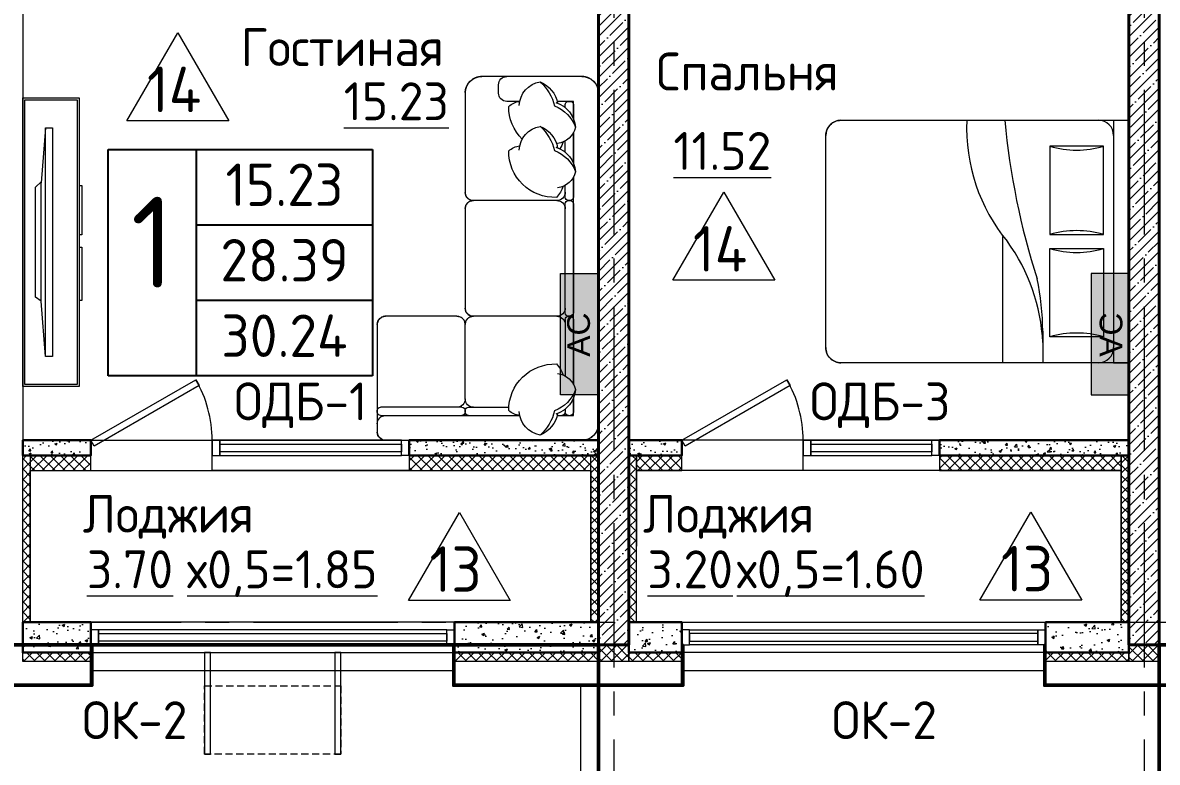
# Model space of a CAD drawing. Header units: millimetres. Extents: x -6427 to 93283, y -13 to 42012.
# Drawn here: x 17430 to 24917, y 19714 to 24594 of the extents above; entities that cross this region are included whole.
import ezdxf
from ezdxf.enums import TextEntityAlignment as Align

# ---------------------------------------------------------------- set-up
doc = ezdxf.new("R2010")
doc.units = ezdxf.units.MM
doc.linetypes.add('CENTER2', pattern=[28.575, 19.05, -3.175, 3.175, -3.175])
doc.linetypes.add('HIDDEN2', pattern=[4.7625, 3.175, -1.5875])
doc.layers.get('Defpoints').update_dxf_attribs({"color": 6, "lineweight": 60})
for name, color, linetype, lineweight in [('АР_Газаблок 100мм', 24, 'Continuous', 30), ('АР_Газоблок наруж', 44, 'Continuous', 30), ('АР_Дверь', 44, 'Continuous', 15), ('АР_Корзины', 5, 'Continuous', 9), ('АР_Марка окна', 5, 'Continuous', 9), ('АР_Марка пола', 1, 'Continuous', 9), ('АР_Мебель', 253, 'Continuous', 0), ('АР_Монолит', 1, 'Continuous', 40), ('АР_Окна и витражи', 150, 'Continuous', 9), ('АР_Ось', 1, 'CENTER2', 5), ('АР_Помещение текст', 7, 'Continuous', 20), ('АР_Помещение-площадь', 7, 'Continuous', 5), ('АР_Утеплитель', 30, 'Continuous', 9), ('АР_Фасад', 30, 'Continuous', 30)]:
    doc.layers.add(name, color=color, linetype=linetype, lineweight=lineweight)
doc.layers.add('АР_Контур плит', color=3, linetype='Continuous', lineweight=50, plot=False)
doc.layers.add('АР_Площади', color=2, linetype='Continuous', lineweight=15, plot=False)
doc.styles.add('Annotative', font='romans.shx', dxfattribs={"width": 0.75})
doc.styles.add('Common Павел', font='')
doc.styles.add('GOST', font='')
doc.styles.add('GOST Common_I', font='', dxfattribs={"height": 250})
doc.styles.get("Standard").update_dxf_attribs({"font": 'arial.ttf'})
doc.styles.get('Common Павел').set_extended_font_data('GOST Common')
doc.styles.get('GOST').set_extended_font_data('GOST 2.304 type A')
doc.styles.get('GOST Common_I').set_extended_font_data('GOST Common')
pattern_1 = [(50, (-99827.42, -105714.69), (145.747735, -12.75127), [15.24, -167.64]), (355, (-99827.42, -105714.7), (-28.19474, 152.84548), [12.192, -134.11247]), (100.451445, (-99815.27, -105715.76), (117.553, 140.0942), [12.95201, -142.4722]), (46.1842, (-99827.42, -105674.05), (216.86323, -33.63386), [22.86, -251.46]), (96.63556, (-99809.34, -105676.86), (189.9233, 197.9409), [19.42802, -213.7085]), (351.18415, (-99827.42, -105674.05), (189.9233, 197.9409), [18.28797, -201.16779]), (21, (-99807.1, -105684.21), (121.29151, -81.81216), [15.24, -167.64]), (326, (-99807.1, -105684.21), (49.44162, 147.35037), [12.192, -134.112]), (71.451445, (-99796.99, -105691.03), (170.73314, 65.53822), [12.95201, -142.47195]), (37.5, (-99827.416, -105714.694), (2.470883, 67.644031), [0, -132.4864, 0, -136.144, 0, -134.62]), (7.5, (-99827.42, -105714.694), (53.45573, 80.14446), [0, -77.6224, 0, -129.4384, 0, -51.308]), (327.5, (-99872.73, -105714.694), (108.472476, -4.582995), [0, -50.8, 0, -158.496, 0, -210.312]), (317.5, (-99893.05, -105714.69), (118.503345, 20.341193), [0, -66.04, 0, -105.2576, 0, -149.352])]
pattern_2 = [(45, (-99827.416, -105714.694), (-33.67596, 33.67596), []), (135, (-99827.416, -105714.694), (-33.67596, -33.67596), [])]
pattern_3 = [(50, (-99827.42, -105714.7), (182.18467, -15.93909), [19.05, -209.55]), (355, (-99827.42, -105714.7), (-35.24342, 191.05685), [15.24, -167.64058]), (100.45144, (-99812.23, -105716.02), (146.94125, 175.11775), [16.19, -178.09024]), (46.1842, (-99827.42, -105663.9), (271.07904, -42.04233), [28.575, -314.325]), (96.63556, (-99804.83, -105667.4), (237.40413, 247.42612), [24.28502, -267.1356]), (351.18415, (-99827.42, -105663.9), (237.40413, 247.42612), [22.85997, -251.45973]), (21, (-99802.02, -105676.6), (151.61439, -102.2652), [19.05, -209.55]), (326, (-99802.02, -105676.6), (61.80203, 184.18797), [15.24, -167.64]), (71.45144, (-99789.38, -105685.12), (213.41642, 81.92277), [16.19, -178.08994]), (37.5, (-99827.416, -105714.694), (3.088603, 84.55504), [0, -165.608, 0, -170.18, 0, -168.275]), (7.5, (-99827.42, -105714.69), (66.819663, 100.180575), [0, -97.028, 0, -161.798, 0, -64.135]), (327.5, (-99884.06, -105714.694), (135.590595, -5.728744), [0, -63.5, 0, -198.12, 0, -262.89]), (317.5, (-99909.46, -105714.69), (148.12918, 25.42649), [0, -82.55, 0, -131.572, 0, -186.69])]
pattern_4 = [(45, (-99827.42, -105714.69), (-67.35192, 67.35192), []), (45, (-99760.06, -105714.69), (-67.35192, 67.35192), [119.0625, -23.8125, 0, -23.8125])]
pattern_5 = [(50, (-99827.42, -105714.69), (145.747735, -12.75127), [15.24, -167.64]), (355, (-99827.42, -105714.7), (-28.19474, 152.84548), [12.192, -134.11247]), (100.451445, (-99815.27, -105715.76), (117.553, 140.0942), [12.95201, -142.4722]), (46.1842, (-99827.42, -105674.05), (216.86323, -33.63386), [22.86, -251.46]), (96.63556, (-99809.34, -105676.86), (189.9233, 197.9409), [19.42802, -213.7085]), (351.18415, (-99827.42, -105674.05), (189.9233, 197.9409), [18.28797, -201.16779]), (21, (-99807.1, -105684.21), (121.29151, -81.81216), [15.24, -167.64]), (326, (-99807.1, -105684.21), (49.44162, 147.35037), [12.192, -134.112]), (71.451445, (-99796.99, -105691.03), (170.73314, 65.53822), [12.95201, -142.47195]), (37.5, (-99827.416, -105714.694), (2.470883, 67.644031), [0, -132.4864, 0, -136.144, 0, -134.62]), (7.5, (-99827.42, -105714.694), (53.45573, 80.14446), [0, -77.6224, 0, -129.4384, 0, -51.308]), (327.5, (-99872.73, -105714.694), (108.472476, -4.582995), [0, -50.8, 0, -158.496, 0, -210.312]), (317.5, (-99893.05, -105714.69), (118.503345, 20.341193), [0, -66.04, 0, -105.2576, 0, -149.352])]

# ---------------------------------------------------------------- blocks, each defined once
blk = doc.blocks.new('RM_AREA')
at = {"linetype": 'ByBlock', "lineweight": -2}
for tag, p in [('ROOM_NAME', (0, 5)), ('AREA', (0, 0))]:
    blk.add_attdef(tag, text='', height=3, dxfattribs=at).set_placement(p, align=Align.CENTER)
blk = doc.blocks.new('*U12')
blk.add_lwpolyline([(0, 0), (-692.8, -400), (-714.7, -362.1), (-21.9, 37.9)], close=True)
at = {"lineweight": 0}
blk.add_arc((0, 0), 800, 180, 210, dxfattribs=at)
at = {"layer": 'Defpoints', "color": 0, "lineweight": 15}
for p, q in [((-800, 0), (-800, 100)), ((0, 0), (0, 100))]:
    blk.add_line(p, q, dxfattribs=at)
blk = doc.blocks.new('FT_AREA_TYPE_01')
at = {"color": 0, "linetype": 'ByBlock', "lineweight": -2}
for p, q in [((-10.5, 0), (-10.5, 18)), ((-10.5, 18), (10.5, 18)), ((-3.5, 0), (-3.5, 18)), ((10.5, 18), (10.5, 0)), ((-3.5, 12), (10.5, 12)), ((-3.5, 6), (10.5, 6)), ((10.5, 0), (-10.5, 0))]:
    blk.add_line(p, q, dxfattribs=at)
at = {"color": 0, "linetype": 'ByBlock', "lineweight": -2, "style": 'Annotative', "flags": 8}
for tag, height, p in [('ROOMS_AREA', 3, (3.5, 13.5)), ('ROOM_NUMBER', 4, (-7, 7)), ('COMMON_AREA', 3, (3.5, 7.5)), ('GRAND_COMMON_AREA', 3, (3.5, 1.5))]:
    blk.add_attdef(tag, text='', height=height, dxfattribs=at).set_placement(p, align=Align.CENTER)
blk = doc.blocks.new('ГС - Мягкая мебель - ГС - Мягкая мебель-1422810-Этаж 03 - Тип 1')
at = {"layer": 'АР_Мебель'}
for p, q in [((435, 1460), (1146.9, 1460)), ((436.4, 1460), (1145.5, 1460)), ((981.4, 901.8), (981.4, 1438.2)), ((1014.4, 1460), (1003.4, 1460)), ((1003.4, 1460), (1014.4, 1460)), ((1036.4, 1438.2), (1036.4, 1405)), ((381.8, 935), (381.8, 1405)), ((381.8, 935), (381.8, 1405)), ((1036.4, 1405), (1036.4, 520.8)), ((1200, 1405), (1200, 110)), ((1200, 1405), (1200, 110)), ((-1093.7, 880), (-435, 880)), ((-1090.9, 880), (-436.4, 880)), ((-381.8, 275), (-381.8, 825)), ((-328.7, 880), (328.7, 880)), ((-327.3, 880), (327.3, 880)), ((381.8, 275), (381.8, 825)), ((926.8, 880), (436.4, 880)), ((981.4, 858.2), (981.4, 591.6)), ((1014.4, 880), (1003.4, 880)), ((1003.4, 880), (1014.4, 880)), ((-1200, 110), (-1200, 770)), ((-1200, 110), (-1200, 770)), ((-1090.9, 660), (-1145.5, 660)), ((-1036.4, 520.8), (-1036.4, 605)), ((-1036.4, 165), (-1036.4, 273.1)), ((1036.4, 273.1), (1036.4, 165)), ((-1036.4, 198), (-1036.4, 187)), ((-921.6, 165), (-1036.4, 165)), ((-994.7, 220), (-1014.5, 220)), ((-1014.5, 165), (-921.6, 165)), ((-830.9, 165), (-627.8, 165)), ((-627.8, 165), (-830.9, 165)), ((-700.9, 220), (-775.9, 220)), ((-537, 165), (-403.6, 165)), ((830.9, 165), (-537, 165)), ((-403.6, 220), (-482.1, 220)), ((-381.8, 198), (-381.8, 187)), ((-381.8, 187), (-381.8, 198)), ((360, 220), (-360, 220)), ((-360, 165), (360, 165)), ((381.8, 187), (381.8, 198)), ((381.8, 198), (381.8, 187)), ((403.6, 220), (775.9, 220)), ((403.6, 165), (830.9, 165)), ((921.6, 165), (1014.5, 165)), ((1036.4, 165), (921.6, 165)), ((994.7, 220), (1014.5, 220)), ((1003.4, 220), (1014.5, 220)), ((1036.4, 198), (1036.4, 187)), ((1093.7, 0), (-1093.7, 0)), ((1090.9, 0), (-1090.9, 0))]:
    blk.add_line(p, q, dxfattribs=at)
for centre, radius, start, end in [((436.6, 1405.3), 54.8, 91.73398, 180.26215), ((1145.2, 1405.3), 54.8, 359.73785, 88.26602), ((436.6, 934.7), 54.8, 179.73785, 268.26602), ((-1090.4, 770.5), 109.5, 91.73398, 180.26215), ((-436.6, 825.3), 54.8, 359.73855, 88.26602), ((-327, 825.3), 54.8, 91.73398, 180.26122), ((327, 825.3), 54.8, 359.73855, 88.26602), ((436.6, 825.3), 54.8, 91.73398, 180.26122), ((-1090.4, 109.5), 109.5, 179.73785, 268.26602), ((1090.4, 109.5), 109.5, 271.73398, 0.26215)]:
    blk.add_arc(centre, radius, start, end, dxfattribs=at)
for centre, major_axis, start_param, end_param in [((1003.4, 1438.2), (22, 0), 1.570796, 3.141593), ((1014.4, 1438.2), (22, 0), 0, 1.570796), ((1090.9, 1405), (0, 55), 0, 1.570796), ((926.8, 935), (0, 55), 3.141593, 4.712389), ((1003.4, 901.8), (22, 0), 3.141593, 4.712389), ((1014.4, 901.8), (22, 0), 4.712389, 6.283185), ((926.8, 825), (0, 55), 4.712389, 6.283185), ((1003.4, 858.2), (22, 0), 1.570796, 3.141593), ((1014.4, 858.2), (22, 0), 0, 1.570796), ((-1145.5, 605), (0, 55), 0, 1.570796), ((-1090.9, 605), (0, 55), 4.712389, 6.283185), ((-913.8, 506.1), (0, 124.5), 0.804799, 1.452561), ((-999.7, 286.5), (0, 305.9), 5.502818, 6.29329), ((-619.9, 506.1), (0, 124.5), 0.804799, 1.461011), ((-705.8, 286.5), (0, 305.9), 4.682457, 6.29329), ((999.7, 286.5), (0, 305.9), 6.273081, 7.883914), ((913.8, 506.1), (0, 124.5), 4.830624, 5.478386), ((-1003.1, 357.4), (0, 165.8), 0.036079, 1.40686), ((-709.2, 357.4), (0, 165.8), 0.036079, 1.40686), ((1003.1, 357.4), (0, 165.8), 4.876325, 6.247106), ((-988, 461.5), (0, 194.6), 1.977722, 2.955913), ((-930.4, 603.3), (0, 322.5), 2.316694, 2.90337), ((-636.6, 603.3), (0, 322.5), 2.316694, 2.90337), ((-694.2, 461.5), (0, 194.6), 1.977722, 2.955913), ((930.4, 603.3), (0, 322.5), 3.379815, 3.966492), ((988, 461.5), (0, 194.6), 3.327272, 4.305463), ((-850.5, 338), (0, 187.3), 1.872238, 3.062474), ((-781.8, 379.3), (0, 243), 1.947233, 2.788), ((-899.9, 290.4), (0, 143.4), 3.387796, 4.576811), ((-820.1, 404.3), (0, 177.9), 3.434446, 3.721414), ((-556.7, 338), (0, 187.3), 1.872238, 3.062474), ((-487.9, 379.3), (0, 243), 1.947233, 2.788), ((-606, 290.4), (0, 143.4), 3.387796, 4.576811), ((-526.2, 404.3), (0, 177.9), 3.434446, 3.918168), ((-436.4, 275), (0, 55), 3.141593, 4.712389), ((-327.3, 275), (0, 55), 1.570796, 3.141593), ((327.3, 275), (0, 55), 3.141593, 4.712389), ((436.4, 275), (0, 55), 1.570796, 3.141593), ((820.1, 404.3), (0, 177.9), 2.365018, 2.848739), ((899.9, 290.4), (0, 143.4), 1.706374, 2.89539), ((781.8, 379.3), (0, 243), 3.495186, 4.335952), ((850.5, 338), (0, 187.3), 3.220712, 4.410947), ((1014.4, 241.8), (22, 0), 4.712389, 6.283185), ((-1014.5, 198), (0, 22), 0, 1.570796), ((-1014.5, 187), (0, 22), 1.570796, 3.141593), ((-403.6, 198), (0, 22), 4.712389, 6.283185), ((-403.6, 187), (0, 22), 3.141593, 4.712389), ((-360, 198), (0, 22), 0, 1.570796), ((-360, 187), (0, 22), 1.570796, 3.141593), ((360, 198), (0, 22), 4.712389, 6.283185), ((360, 187), (0, 22), 3.141593, 4.712389), ((403.6, 198), (0, 22), 0, 1.570796), ((403.6, 187), (0, 22), 1.570796, 3.141593), ((1014.5, 198), (0, 22), 4.712389, 6.283185), ((1014.5, 187), (0, 22), 3.141593, 4.712389)]:
    blk.add_ellipse(centre, major_axis=major_axis, ratio=0.991736, start_param=start_param, end_param=end_param, dxfattribs=at)
for points, knots in [([(381.8, 1405), (381.8, 1408.1), (382.2, 1412.8), (383.5, 1418.7), (385.3, 1424.7), (388.4, 1431.7), (394.1, 1440.3), (402.1, 1448.4), (412.5, 1455), (424.2, 1459.1), (432.2, 1460), (436.4, 1460)], [-1, -1, -1, -1, -0.892857, -0.839286, -0.785714, -0.678571, -0.571429, -0.428571, -0.285714, -0.142857, 0, 0, 0, 0]), ([(1145.5, 1460), (1148.6, 1460), (1153.1, 1459.6), (1159.1, 1458.3), (1165, 1456.5), (1171.9, 1453.4), (1180.5, 1447.6), (1188.5, 1439.6), (1195, 1429.1), (1199.1, 1417.3), (1200, 1409.2), (1200, 1405)], [-1, -1, -1, -1, -0.892857, -0.839286, -0.785714, -0.678571, -0.571429, -0.428571, -0.285714, -0.142857, 0, 0, 0, 0]), ([(436.4, 880), (433.3, 880), (428.7, 880.4), (422.7, 881.7), (416.8, 883.5), (409.9, 886.6), (401.3, 892.4), (393.4, 900.4), (386.8, 910.9), (382.7, 922.7), (381.8, 930.8), (381.8, 935)], [-1, -1, -1, -1, -0.892857, -0.839286, -0.785714, -0.678571, -0.571429, -0.428571, -0.285714, -0.142857, 0, 0, 0, 0]), ([(-1200, 770), (-1200, 776.3), (-1199.2, 785.5), (-1196.7, 797.5), (-1194, 806.4), (-1190.6, 815), (-1186.5, 823.2), (-1181.7, 831.2), (-1176.9, 837.8), (-1172.3, 843.3), (-1168.1, 847.8), (-1163.6, 852.1), (-1159, 856), (-1154.1, 859.7), (-1149, 863.2), (-1143.7, 866.3), (-1138.3, 869.2), (-1132.7, 871.7), (-1125, 874.6), (-1115.2, 877.5), (-1103.3, 879.5), (-1095.1, 880), (-1090.9, 880)], [-1, -1, -1, -1, -0.892857, -0.839286, -0.785714, -0.732143, -0.678571, -0.625, -0.571429, -0.535714, -0.5, -0.464286, -0.428571, -0.392857, -0.357143, -0.321429, -0.285714, -0.25, -0.214286, -0.142857, -0.071429, 0, 0, 0, 0]), ([(-436.4, 880), (-433.3, 880), (-428.7, 879.6), (-422.7, 878.3), (-416.8, 876.5), (-409.9, 873.4), (-401.3, 867.6), (-393.4, 859.6), (-386.8, 849.1), (-382.7, 837.3), (-381.8, 829.2), (-381.8, 825)], [-1, -1, -1, -1, -0.892857, -0.839286, -0.785714, -0.678571, -0.571429, -0.428571, -0.285714, -0.142857, 0, 0, 0, 0]), ([(-381.8, 825), (-381.8, 828.1), (-381.4, 832.8), (-380.2, 838.7), (-378.4, 844.7), (-375.2, 851.7), (-369.5, 860.3), (-361.6, 868.4), (-351.1, 875), (-339.5, 879.1), (-331.4, 880), (-327.3, 880)], [-1, -1, -1, -1, -0.892857, -0.839286, -0.785714, -0.678571, -0.571429, -0.428571, -0.285714, -0.142857, 0, 0, 0, 0]), ([(327.3, 880), (330.4, 880), (335, 879.6), (340.9, 878.3), (346.8, 876.5), (353.8, 873.4), (362.3, 867.6), (370.3, 859.6), (376.8, 849.1), (380.9, 837.3), (381.8, 829.2), (381.8, 825)], [-1, -1, -1, -1, -0.892857, -0.839286, -0.785714, -0.678571, -0.571429, -0.428571, -0.285714, -0.142857, 0, 0, 0, 0]), ([(381.8, 825), (381.8, 828.1), (382.2, 832.8), (383.5, 838.7), (385.3, 844.7), (388.4, 851.7), (394.1, 860.3), (402.1, 868.4), (412.5, 875), (424.2, 879.1), (432.2, 880), (436.4, 880)], [-1, -1, -1, -1, -0.892857, -0.839286, -0.785714, -0.678571, -0.571429, -0.428571, -0.285714, -0.142857, 0, 0, 0, 0]), ([(-1090.9, 0), (-1097.1, 0), (-1106.3, 0.8), (-1118.2, 3.4), (-1127, 6.1), (-1135.6, 9.5), (-1143.7, 13.6), (-1151.6, 18.5), (-1158.2, 23.3), (-1163.6, 27.9), (-1168.1, 32.2), (-1172.3, 36.7), (-1176.2, 41.4), (-1179.9, 46.3), (-1183.3, 51.4), (-1186.4, 56.8), (-1189.2, 62.2), (-1191.7, 67.9), (-1194.7, 75.6), (-1197.5, 85.5), (-1199.5, 97.6), (-1200, 105.8), (-1200, 110)], [-1, -1, -1, -1, -0.892857, -0.839286, -0.785714, -0.732143, -0.678571, -0.625, -0.571429, -0.535714, -0.5, -0.464286, -0.428571, -0.392857, -0.357143, -0.321429, -0.285714, -0.25, -0.214286, -0.142857, -0.071429, 0, 0, 0, 0]), ([(1200, 110), (1200, 103.7), (1199.2, 94.5), (1196.7, 82.5), (1194, 73.6), (1190.6, 65), (1186.5, 56.8), (1181.7, 48.8), (1176.9, 42.2), (1172.3, 36.7), (1168.1, 32.2), (1163.6, 27.9), (1159, 24), (1154.1, 20.3), (1149, 16.8), (1143.7, 13.7), (1138.3, 10.8), (1132.7, 8.3), (1125, 5.4), (1115.2, 2.5), (1103.3, 0.5), (1095.1, 0), (1090.9, 0)], [-1, -1, -1, -1, -0.892857, -0.839286, -0.785714, -0.732143, -0.678571, -0.625, -0.571429, -0.535714, -0.5, -0.464286, -0.428571, -0.392857, -0.357143, -0.321429, -0.285714, -0.25, -0.214286, -0.142857, -0.071429, 0, 0, 0, 0])]:
    blk.add_open_spline(points, degree=3, knots=knots, dxfattribs=at)
blk = doc.blocks.new('A$C20005e44')
at = {"layer": 'АР_Мебель'}
for p, q in [((0, 952.7), (-373, 952.7)), ((-373, 952.7), (-373, -952.7)), ((-13.5, 939.2), (-359.5, 939.2)), ((-359.5, 939.2), (-359.5, -939.2)), ((-13.5, -939.2), (-13.5, 939.2)), ((0, -952.7), (0, 952.7)), ((-196.7, 754.3), (-196.7, -754.3)), ((-149.8, 754.3), (-196.7, 754.3)), ((-149.8, -754.3), (-149.8, 754.3)), ((-149.8, 754.3), (-122.4, 390.5)), ((-122.4, -390.5), (-122.4, 397.3)), ((-85.5, 363.1), (-122.4, 397.3)), ((-373, 372.3), (-389.4, 372.3)), ((-389.4, 372.3), (-389.4, 48.3)), ((-85.5, -363.1), (-85.5, 363.1)), ((-389.4, 48.3), (-373, 48.3)), ((-373, -32.7), (-389.4, -32.7)), ((-389.4, -32.7), (-389.4, -385.4)), ((-122.4, -390.5), (-85.5, -363.1)), ((-389.4, -385.4), (-373, -385.4)), ((-149.8, -754.3), (-122.4, -390.5)), ((-196.7, -754.3), (-149.8, -754.3)), ((-373, -952.7), (0, -952.7)), ((-359.5, -939.2), (-13.5, -939.2))]:
    blk.add_line(p, q, dxfattribs=at)
blk = doc.blocks.new('СП - Кровать _2 местная_ - СП - Кровать _2 местная_-V19-Этаж 03 - Тип 1')
at = {"layer": 'АР_Мебель'}
for p, q in [((-803.8, -101), (-803.8, -1)), ((-803.8, -1), (795.8, -1)), ((795.8, -101), (795.8, -1)), ((-803.8, -101), (795.8, -101)), ((-803.8, -1900.3), (-803.8, -200.9)), ((-50.7, -167.6), (-632.8, -167.6)), ((-632.8, -167.6), (-632.8, -522)), ((-50.7, -522), (-50.7, -167.6)), ((42.7, -167.6), (624.8, -167.6)), ((42.7, -522), (42.7, -167.6)), ((624.8, -167.6), (624.8, -522)), ((795.8, -200.9), (795.8, -1900.3)), ((-632.8, -522), (-50.7, -522)), ((624.8, -522), (42.7, -522)), ((587.8, -568.5), (795.8, -568.5)), ((-37.3, -835.1), (795.8, -835.1)), ((695.8, -2000.3), (-703.8, -2000.3))]:
    blk.add_line(p, q, dxfattribs=at)
blk.add_lwpolyline([(-803.8, 0), (795.8, 0), (795.8, -1900, -0.414214), (695.8, -2000), (-703.8, -2000, -0.414214), (-803.8, -1900)], format="xyb", close=True, dxfattribs=at)
for centre, radius, start, end in [((-703.8, -200.9), 100, 90, 180), ((695.8, -200.9), 100, 0, 90), ((-1240.3, -344.8), 632.8, 343.73979, 16.26021), ((556.8, -344.8), 632.8, 163.73979, 196.26021), ((-564.8, -344.8), 632.8, 343.73979, 16.26021), ((1232.3, -344.8), 632.8, 163.73979, 196.26021), ((716.8, -1792.3), 1225.1, 92.53978, 126.04031), ((587.3, -2168.2), 1599.7, 89.98136, 102.46674), ((-1268.6, 4136.6), 4977.6, 275.35716, 287.66655), ((-753.8, 106.3), 1177.6, 267.56726, 309.54608), ((-703.8, -1900.3), 100, 180, 270), ((695.8, -1900.3), 100, 270, 0)]:
    blk.add_arc(centre, radius, start, end, dxfattribs=at)
blk = doc.blocks.new('A$C6c1ae085')
at = {"layer": 'АР_Корзины', "lineweight": 0, "true_color": 0xf7f7f7, "transparency": 33554687}
h = blk.add_hatch(color=7, dxfattribs=at)
h.dxf.hatch_style = 1
h.paths.add_polyline_path([(-250, 0), (-250, 800), (0, 800), (0, 0)])
at = {"layer": 'АР_Корзины', "lineweight": 0}
blk.add_lwpolyline([(-250, 0), (-250, 800), (0, 800), (0, 0)], close=True, dxfattribs=at)
at = {"layer": 'АР_Корзины', "lineweight": 0, "insert": (-130.8, 397.1), "char_height": 150, "attachment_point": 5, "rotation": 90}
blk.add_mtext_dynamic_manual_height_columns('АС', width=800, gutter_width=12.5, heights=[250], dxfattribs=at)
blk = doc.blocks.new('A$C389248CB')
at = {"layer": 'АР_Корзины', "linetype": 'Continuous', "lineweight": 5, "ltscale": 0.2}
for points in [[(-410, 0), (-450, 0), (-450, 670), (-410, 670)], [(450, 0), (410, 0), (410, 670), (450, 670)]]:
    blk.add_lwpolyline(points, close=True, dxfattribs=at)
at = {"layer": 'АР_Корзины', "linetype": 'HIDDEN2', "lineweight": 15, "ltscale": 15}
blk.add_lwpolyline([(-450, 220), (450, 220), (450, 670), (-450, 670)], close=True, dxfattribs=at)

msp = doc.modelspace()

# ---------------------------------------------------------------- hatches: boundary and pattern name
at = {"layer": 'АР_Газаблок 100мм', "lineweight": 5}
h = msp.add_hatch(dxfattribs=at)
h.set_pattern_fill('AR-CONC', color=256, scale=0.8, style=0)
h.set_pattern_definition(pattern_1)
h.paths.add_polyline_path([(17429.7, 21738.7), (17429.7, 21838.7), (17879.7, 21838.7), (17879.7, 21738.7)])
h = msp.add_hatch(dxfattribs=at)
h.set_pattern_fill('AR-CONC', color=256, scale=0.8, style=0)
h.set_pattern_definition(pattern_1)
h.paths.add_polyline_path([(19979.7, 21738.7), (19979.7, 21838.7), (21229.7, 21838.7), (21229.7, 21738.7)])
h = msp.add_hatch(dxfattribs=at)
h.set_pattern_fill('AR-CONC', color=256, scale=0.8, style=0)
h.set_pattern_definition(pattern_5)
h.paths.add_polyline_path([(21429.7, 21738.7), (21429.7, 21838.7), (21779.7, 21838.7), (21779.7, 21738.7)])
h = msp.add_hatch(dxfattribs=at)
h.set_pattern_fill('AR-CONC', color=256, scale=0.8, style=0)
h.set_pattern_definition(pattern_5)
h.paths.add_polyline_path([(23479.7, 21738.7), (23479.7, 21838.7), (24729.7, 21838.7), (24729.7, 21738.7)])
at = {"layer": 'АР_Газоблок наруж', "lineweight": 0, "ltscale": 50}
h = msp.add_hatch(dxfattribs=at)
h.set_pattern_fill('AR-CONC', color=256)
h.set_pattern_definition(pattern_3)
h.paths.add_polyline_path([(17879.7, 20438.7), (17429.7, 20438.7), (17429.7, 20638.7), (17879.7, 20638.7)])
h = msp.add_hatch(dxfattribs=at)
h.set_pattern_fill('AR-CONC', color=256)
h.set_pattern_definition(pattern_3)
h.paths.add_polyline_path([(20279.7, 20438.7), (21229.7, 20438.7), (21229.7, 20638.7), (20279.7, 20638.7)])
h = msp.add_hatch(dxfattribs=at)
h.set_pattern_fill('AR-CONC', color=256)
h.set_pattern_definition(pattern_3)
h.paths.add_polyline_path([(21779.7, 20438.7), (21429.5, 20438.7), (21429.5, 20638.7), (21779.7, 20638.7)])
h = msp.add_hatch(dxfattribs=at)
h.set_pattern_fill('AR-CONC', color=256)
h.set_pattern_definition([(50, (-99777.43, -105714.7), (182.18467, -15.93909), [19.05, -209.55]), (355, (-99777.43, -105714.7), (-35.24342, 191.05685), [15.24, -167.64058]), (100.45144, (-99762.25, -105716.02), (146.94125, 175.11775), [16.19, -178.09024]), (46.1842, (-99777.43, -105663.9), (271.07904, -42.04233), [28.575, -314.325]), (96.63556, (-99754.85, -105667.4), (237.40413, 247.42612), [24.28502, -267.1356]), (351.18415, (-99777.43, -105663.9), (237.40413, 247.42612), [22.85997, -251.45973]), (21, (-99752.03, -105676.6), (151.61439, -102.2652), [19.05, -209.55]), (326, (-99752.03, -105676.6), (61.80203, 184.18797), [15.24, -167.64]), (71.45144, (-99739.4, -105685.12), (213.41642, 81.92277), [16.19, -178.08994]), (37.5, (-99777.435, -105714.694), (3.088603, 84.55504), [0, -165.608, 0, -170.18, 0, -168.275]), (7.5, (-99777.435, -105714.69), (66.819663, 100.180575), [0, -97.028, 0, -161.798, 0, -64.135]), (327.5, (-99834.08, -105714.694), (135.590595, -5.728744), [0, -63.5, 0, -198.12, 0, -262.89]), (317.5, (-99859.48, -105714.69), (148.12918, 25.42649), [0, -82.55, 0, -131.572, 0, -186.69])])
h.paths.add_polyline_path([(24179.7, 20438.7), (24729.5, 20438.7), (24729.5, 20638.7), (24179.7, 20638.7)])
at = {"layer": 'АР_Монолит', "lineweight": 0}
h = msp.add_hatch(dxfattribs=at)
h.set_pattern_fill('ANSI35', color=256, scale=15)
h.set_pattern_definition(pattern_4)
h.paths.add_polyline_path([(21229.7, 27688.7), (21429.7, 27688.7), (21429.7, 20488.7), (21229.7, 20488.7)])
h = msp.add_hatch(dxfattribs=at)
h.set_pattern_fill('ANSI35', color=256, scale=15)
h.set_pattern_definition(pattern_4)
h.paths.add_polyline_path([(24729.7, 25689.2), (24929.7, 25689.2), (24929.7, 20488.7), (24729.7, 20488.7)])
at = {"layer": 'АР_Утеплитель', "lineweight": 0}
h = msp.add_hatch(dxfattribs=at)
h.set_pattern_fill('ANSI37', color=256, scale=15)
h.set_pattern_definition(pattern_2)
h.paths.add_polyline_path([(17429.7, 21738.7), (17479.7, 21738.7), (17479.7, 20638.7), (17429.7, 20638.7)])
h = msp.add_hatch(dxfattribs=at)
h.set_pattern_fill('ANSI37', color=256, scale=15)
h.set_pattern_definition(pattern_2)
h.paths.add_polyline_path([(17479.7, 21638.7), (17879.7, 21638.7), (17879.7, 21738.7), (17479.7, 21738.7)])
h = msp.add_hatch(dxfattribs=at)
h.set_pattern_fill('ANSI37', color=256, scale=15)
h.set_pattern_definition(pattern_2)
h.paths.add_polyline_path([(19979.7, 21638.7), (21179.7, 21638.7), (21179.7, 21738.7), (19979.7, 21738.8)])
h = msp.add_hatch(dxfattribs=at)
h.set_pattern_fill('ANSI37', color=256, scale=15)
h.set_pattern_definition(pattern_2)
h.paths.add_polyline_path([(21179.7, 21738.7), (21229.7, 21738.7), (21229.7, 20638.7), (21179.7, 20638.7)])
h = msp.add_hatch(dxfattribs=at)
h.set_pattern_fill('ANSI37', color=256, scale=15)
h.set_pattern_definition(pattern_2)
h.paths.add_polyline_path([(21479.5, 21738.7), (21429.5, 21738.7), (21429.5, 20638.7), (21479.5, 20638.7)])
h = msp.add_hatch(dxfattribs=at)
h.set_pattern_fill('ANSI37', color=256, scale=15, angle=360)
h.set_pattern_definition([(45, (-399984.74, -40040.374), (-33.6759605, 33.6759605), []), (135, (-399984.74, -40040.374), (-33.6759605, -33.6759605), [])])
h.paths.add_polyline_path([(21479.7, 21638.7), (21779.7, 21638.7), (21779.7, 21738.7), (21479.7, 21738.7)])
h = msp.add_hatch(dxfattribs=at)
h.set_pattern_fill('ANSI37', color=256, scale=15, angle=360)
h.set_pattern_definition([(45, (-400634.76, -40040.356), (-33.6759605, 33.6759605), []), (135, (-400634.76, -40040.356), (-33.6759605, -33.6759605), [])])
h.paths.add_polyline_path([(23479.7, 21638.7), (24679.7, 21638.7), (24679.7, 21738.7), (23479.7, 21738.8)])
h = msp.add_hatch(dxfattribs=at)
h.set_pattern_fill('ANSI37', color=256, scale=15)
h.set_pattern_definition(pattern_2)
h.paths.add_polyline_path([(24729.5, 21738.7), (24679.5, 21738.7), (24679.5, 20638.7), (24729.5, 20638.7)])
at = {"layer": 'АР_Утеплитель'}
h = msp.add_hatch(dxfattribs=at)
h.set_pattern_fill('ANSI37', color=256, scale=15)
h.set_pattern_definition([(45, (-175755.075, -17871.314), (-33.67596, 33.67596), []), (135, (-175755.075, -17871.314), (-33.67596, -33.67596), [])])
h.paths.add_polyline_path([(21429.7, 20378.7), (21229.7, 20378.7), (21229.7, 20488.7), (21429.7, 20488.7)])
h = msp.add_hatch(dxfattribs=at)
h.set_pattern_fill('ANSI37', color=256, scale=15)
h.set_pattern_definition([(45, (-179255.075, -17871.314), (-33.67596, 33.67596), []), (135, (-179255.075, -17871.314), (-33.67596, -33.67596), [])])
h.paths.add_polyline_path([(24929.7, 20378.7), (24729.7, 20378.7), (24729.7, 20488.7), (24929.7, 20488.7)])
h = msp.add_hatch(dxfattribs=at)
h.set_pattern_fill('ANSI37', color=256, scale=15)
h.set_pattern_definition([(45, (-172155.074, -17871.314), (-33.67596, 33.67596), []), (135, (-172155.074, -17871.314), (-33.67596, -33.67596), [])])
h.paths.add_polyline_path([(17879.7, 20378.7), (17429.7, 20378.7), (17429.7, 20438.7), (17879.7, 20438.7)])
h = msp.add_hatch(dxfattribs=at)
h.set_pattern_fill('ANSI37', color=256, scale=15)
h.set_pattern_definition([(45, (-175505.075, -17871.314), (-33.67596, 33.67596), []), (135, (-175505.075, -17871.314), (-33.67596, -33.67596), [])])
h.paths.add_polyline_path([(21229.7, 20378.7), (20279.7, 20378.7), (20279.7, 20438.7), (21229.7, 20438.7)])
h = msp.add_hatch(dxfattribs=at)
h.set_pattern_fill('ANSI37', color=256, scale=15)
h.set_pattern_definition([(45, (-176155.074, -17871.314), (-33.67596, 33.67596), []), (135, (-176155.074, -17871.314), (-33.67596, -33.67596), [])])
h.paths.add_polyline_path([(21779.9, 20378.7), (21429.7, 20378.7), (21429.7, 20438.7), (21779.9, 20438.7)])
h = msp.add_hatch(dxfattribs=at)
h.set_pattern_fill('ANSI37', color=256, scale=15)
h.set_pattern_definition([(45, (-178955.094, -17871.314), (-33.67596, 33.67596), []), (135, (-178955.094, -17871.314), (-33.67596, -33.67596), [])])
h.paths.add_polyline_path([(24729.7, 20378.7), (24179.7, 20378.7), (24179.7, 20438.7), (24729.7, 20438.7)])

# ---------------------------------------------------------------- linework, layer by layer
at = {"layer": 'АР_Газаблок 100мм', "lineweight": 30, "ltscale": 0.5}
for points in [[(17429.7, 21738.7), (17429.7, 21838.7), (17879.7, 21838.7), (17879.7, 21738.7)], [(19979.7, 21738.7), (19979.7, 21838.7), (21229.7, 21838.7), (21229.7, 21738.7)], [(21429.7, 21738.7), (21429.7, 21838.7), (21779.7, 21838.7), (21779.7, 21738.7)], [(23479.7, 21738.7), (23479.7, 21838.7), (24729.7, 21838.7), (24729.7, 21738.7)]]:
    msp.add_lwpolyline(points, close=True, dxfattribs=at)
at = {"layer": 'АР_Газоблок наруж'}
for points in [[(17879.7, 20438.7), (17429.7, 20438.7), (17429.7, 20638.7), (17879.7, 20638.7)], [(20279.7, 20438.7), (21229.7, 20438.7), (21229.7, 20638.7), (20279.7, 20638.7)], [(21779.7, 20438.7), (21429.5, 20438.7), (21429.5, 20638.7), (21779.7, 20638.7)], [(24179.7, 20438.7), (24729.5, 20438.7), (24729.5, 20638.7), (24179.7, 20638.7)]]:
    msp.add_lwpolyline(points, close=True, dxfattribs=at)
at = {"layer": 'АР_Контур плит'}
msp.add_lwpolyline([(13779.7, 35788.7), (43479.7, 35788.7), (43479.7, 20488.7), (24929.7, 20488.7), (24929.7, 19238.7), (21229.7, 19238.7), (21229.7, 20488.7), (13779.7, 20488.7)], close=True, dxfattribs=at)
at = {"layer": 'АР_Марка пола'}
for points in [[(18454, 24527.1), (18790, 23946.6), (18118, 23946.6), (18454, 24527.1)], [(22056.7, 23474.8), (22392.7, 22894.3), (21720.7, 22894.3), (22056.7, 23474.8)], [(20311.4, 21362.4), (20647.4, 20781.9), (19975.4, 20781.9), (20311.4, 21362.4)], [(24083, 21365), (24419, 20784.5), (23747, 20784.5), (24083, 21365)]]:
    msp.add_lwpolyline(points, dxfattribs=at)
at = {"layer": 'АР_Монолит'}
for points in [[(21229.7, 27688.7), (21429.7, 27688.7), (21429.7, 20488.7), (21229.7, 20488.7)], [(24729.7, 25689.2), (24929.7, 25689.2), (24929.7, 20488.7), (24729.7, 20488.7)]]:
    msp.add_lwpolyline(points, close=True, dxfattribs=at)
at = {"layer": 'АР_Окна и витражи'}
for points in [[(18679.7, 21838.7), (19979.7, 21838.8), (19979.7, 21638.8), (18679.7, 21638.7)], [(18729.7, 21738.7), (19929.7, 21738.7), (19929.7, 21838.7), (18729.7, 21838.7)], [(19929.7, 21763.7), (18729.7, 21763.7), (18729.7, 21813.7), (19929.7, 21813.7)], [(22579.7, 21838.7), (23479.7, 21838.8), (23479.7, 21638.8), (22579.7, 21638.7)], [(22629.7, 21738.7), (23429.7, 21738.7), (23429.7, 21838.7), (22629.7, 21838.7)], [(23429.7, 21763.7), (22629.7, 21763.7), (22629.7, 21813.7), (23429.7, 21813.7)], [(17879.7, 20638.7), (17879.7, 20438.7), (20279.7, 20438.7), (20279.7, 20638.7)], [(24179.7, 20638.7), (24179.7, 20438.7), (21779.7, 20438.7), (21779.7, 20638.7)], [(17929.7, 20488.7), (20229.7, 20488.7), (20229.7, 20588.7), (17929.7, 20588.7)], [(20229.7, 20513.7), (17929.7, 20513.7), (17929.7, 20563.7), (20229.7, 20563.7)], [(24129.7, 20488.7), (21829.7, 20488.7), (21829.7, 20588.7), (24129.7, 20588.7)], [(21829.7, 20513.7), (24129.7, 20513.7), (24129.7, 20563.7), (21829.7, 20563.7)]]:
    msp.add_lwpolyline(points, close=True, dxfattribs=at)
at = {"layer": 'АР_Окна и витражи', "lineweight": 20}
for points in [[(18679.7, 21738.7), (18729.7, 21738.7), (18729.7, 21838.7), (18679.7, 21838.7)], [(19929.7, 21838.7), (19979.7, 21838.7), (19979.7, 21738.7), (19929.7, 21738.7)], [(22579.7, 21738.7), (22629.7, 21738.7), (22629.7, 21838.7), (22579.7, 21838.7)], [(23429.7, 21838.7), (23479.7, 21838.7), (23479.7, 21738.7), (23429.7, 21738.7)], [(17879.7, 20488.7), (17929.7, 20488.7), (17929.7, 20588.7), (17879.7, 20588.7)], [(20229.7, 20588.7), (20279.7, 20588.7), (20279.7, 20488.7), (20229.7, 20488.7)], [(21829.7, 20588.7), (21779.7, 20588.7), (21779.7, 20488.7), (21829.7, 20488.7)], [(24179.7, 20488.7), (24129.7, 20488.7), (24129.7, 20588.7), (24179.7, 20588.7)]]:
    msp.add_lwpolyline(points, close=True, dxfattribs=at)
at = {"layer": 'АР_Ось', "ltscale": 50}
for points in [[(21329.7, 37008.9), (21329.7, 17380.9)], [(24829.7, 37008.9), (24829.7, 17380.9)], [(8950.8, 20638.7), (44392.9, 20638.7)]]:
    msp.add_lwpolyline(points, dxfattribs=at)
at = {"layer": 'АР_Площади'}
for points in [[(17429.7, 21838.7), (21229.7, 21838.7), (21229.7, 27438.7), (19670.3, 27438.7), (19669.2, 24738.7), (17429.7, 24738.7)], [(23329.7, 25589.2), (24729.7, 25589.2), (24729.7, 21838.7), (21429.7, 21838.7), (21429.7, 25138.7), (23329.7, 25138.7)], [(17479.7, 21638.7), (21179.5, 21638.7), (21180, 20638.7), (17479.7, 20638.7)], [(24679.5, 21638.7), (21479.7, 21638.7), (21479.2, 20638.7), (24679.5, 20638.7)]]:
    msp.add_lwpolyline(points, close=True, dxfattribs=at)
at = {"layer": 'АР_Утеплитель', "lineweight": 0, "ltscale": 50}
for points in [[(17429.7, 21738.7), (17479.7, 21738.7), (17479.7, 20638.7), (17429.7, 20638.7)], [(17479.7, 21638.7), (17879.7, 21638.7), (17879.7, 21738.7), (17479.7, 21738.7)], [(19979.7, 21638.7), (21179.7, 21638.7), (21179.7, 21738.7), (19979.7, 21738.8)], [(21179.7, 21738.7), (21229.7, 21738.7), (21229.7, 20638.7), (21179.7, 20638.7)], [(21479.5, 21738.7), (21429.5, 21738.7), (21429.5, 20638.7), (21479.5, 20638.7)], [(21479.7, 21638.7), (21779.7, 21638.7), (21779.7, 21738.7), (21479.7, 21738.7)], [(23479.7, 21638.7), (24679.7, 21638.7), (24679.7, 21738.7), (23479.7, 21738.8)], [(24729.5, 21738.7), (24679.5, 21738.7), (24679.5, 20638.7), (24729.5, 20638.7)]]:
    msp.add_lwpolyline(points, close=True, dxfattribs=at)
at = {"layer": 'АР_Утеплитель'}
for points in [[(21429.7, 20378.7), (21229.7, 20378.7), (21229.7, 20488.7), (21429.7, 20488.7)], [(24929.7, 20378.7), (24729.7, 20378.7), (24729.7, 20488.7), (24929.7, 20488.7)], [(17879.7, 20378.7), (17429.7, 20378.7), (17429.7, 20438.7), (17879.7, 20438.7)], [(21229.7, 20378.7), (20279.7, 20378.7), (20279.7, 20438.7), (21229.7, 20438.7)], [(21779.9, 20378.7), (21429.7, 20378.7), (21429.7, 20438.7), (21779.9, 20438.7)], [(24729.7, 20378.7), (24179.7, 20378.7), (24179.7, 20438.7), (24729.7, 20438.7)]]:
    msp.add_lwpolyline(points, close=True, dxfattribs=at)
at = {"layer": 'АР_Фасад'}
for points in [[(16969.8, 20488.7), (16969.8, 20218.7), (17889.7, 20218.7), (17889.7, 20488.7), (17879.7, 20488.7), (17879.7, 20228.7), (16979.8, 20228.7), (16979.8, 20488.7)], [(20269.7, 20488.7), (20269.7, 20218.7), (21789.9, 20218.7), (21789.9, 20488.7), (21779.9, 20488.7), (21779.9, 20228.7), (20279.7, 20228.7), (20279.7, 20488.7)], [(24169.7, 20488.7), (24169.7, 20218.7), (25589.7, 20218.8), (25589.7, 20488.8), (25579.7, 20488.8), (25579.7, 20228.8), (24179.7, 20228.7), (24179.7, 20488.7)]]:
    msp.add_lwpolyline(points, close=True, dxfattribs=at)
at = {"layer": 'АР_Фасад', "lineweight": 0}
for points in [[(20269.7, 20318.7), (17889.7, 20318.7)], [(24169.7, 20318.7), (21789.9, 20318.7)], [(21109.7, 20218.7), (21109.7, 19068.7), (25042.7, 19068.7), (25042.7, 20218.1)]]:
    msp.add_lwpolyline(points, dxfattribs=at)

# ---------------------------------------------------------------- block references
at = {"layer": 'АР_Дверь', "ltscale": 100, "rotation": 180}
for p in [(17879.7, 21838.7), (21779.7, 21838.7)]:
    msp.add_blockref('*U12', p, dxfattribs=at)
at = {"layer": 'АР_Корзины'}
msp.add_blockref('A$C6c1ae085', (21229.7, 22138.7), dxfattribs=at)
at = {"layer": 'АР_Корзины', "xscale": -1}
msp.add_blockref('A$C6c1ae085', (24479.7, 22138.7), dxfattribs=at)
at = {"layer": 'АР_Корзины', "xscale": -1, "rotation": 180}
msp.add_blockref('A$C389248CB', (19079.7, 20438.7), dxfattribs=at)
at = {"layer": 'АР_Мебель', "xscale": -1, "rotation": 89.99999999999969}
msp.add_blockref('ГС - Мягкая мебель - ГС - Мягкая мебель-1422810-Этаж 03 - Тип 1', (21229.7, 23038.7), dxfattribs=at)
at = {"layer": 'АР_Мебель', "xscale": -1}
msp.add_blockref('A$C20005e44', (17429.7, 23146.5), dxfattribs=at)
at = {"layer": 'АР_Мебель', "rotation": 269.9999999999993}
msp.add_blockref('СП - Кровать _2 местная_ - СП - Кровать _2 местная_-V19-Этаж 03 - Тип 1', (24729.7, 23146.1), dxfattribs=at)
at = {"layer": 'АР_Помещение текст'}
ref = msp.add_blockref('RM_AREA', (22869.1, 22924.2), dxfattribs=dict(at, xscale=-50, yscale=50, zscale=50))
ref.add_attrib('ROOM_NAME', 'Гостиная', dxfattribs={"height": 250, "style": 'GOST Common_I'}).set_placement((19538.6, 24307.8), align=Align.CENTER)
ref.add_attrib('AREA', '%%u15.23', dxfattribs={"layer": '0', "linetype": 'ByBlock', "lineweight": -2, "height": 250, "style": 'GOST Common_I'}).set_placement((19895.2, 23950.4), align=Align.CENTER)
ref = msp.add_blockref('RM_AREA', (19064.2, 22727.5), dxfattribs=dict(at, xscale=50, yscale=50, zscale=50))
ref.add_attrib('ROOM_NAME', 'Спальня', dxfattribs={"height": 250, "style": 'GOST Common_I'}).set_placement((22212.3, 24146.9), align=Align.CENTER)
ref.add_attrib('AREA', '%%u11.52', dxfattribs={"layer": '0', "linetype": 'ByBlock', "lineweight": -2, "height": 250, "style": 'GOST Common_I'}).set_placement((22046.6, 23622.9), align=Align.CENTER)
ref = msp.add_blockref('RM_AREA', (17490.7, 15859), dxfattribs=dict(at, xscale=50.00000000000001, yscale=50.00000000000001, zscale=50.00000000000001))
ref.add_attrib('ROOM_NAME', 'Лоджия', dxfattribs={"height": 250, "style": 'GOST Common_I'}).set_placement((18390.6, 21229.1), align=Align.CENTER)
ref.add_attrib('AREA', '%%u3.70', dxfattribs={"layer": '0', "linetype": 'ByBlock', "lineweight": -2, "height": 250, "style": 'GOST Common_I'}).set_placement((18137.5, 20862.7), align=Align.CENTER)
ref = msp.add_blockref('RM_AREA', (21187.9, 15859), dxfattribs=dict(at, xscale=50.00000000000001, yscale=50.00000000000001, zscale=50.00000000000001))
ref.add_attrib('ROOM_NAME', 'Лоджия', dxfattribs={"height": 250, "style": 'GOST Common_I'}).set_placement((22087.8, 21229.1), align=Align.CENTER)
ref.add_attrib('AREA', '%%u3.20', dxfattribs={"layer": '0', "linetype": 'ByBlock', "lineweight": -2, "height": 250, "style": 'GOST Common_I'}).set_placement((21834.8, 20862.7), align=Align.CENTER)
at = {"layer": 'АР_Помещение-площадь', "color": 1, "lineweight": 25}
ref = msp.add_blockref('FT_AREA_TYPE_01', (18866.2, 22264.4), dxfattribs=dict(at, xscale=83, yscale=83, zscale=83))
ref.add_attrib('ROOM_NUMBER', '1', dxfattribs={"layer": '0', "color": 1, "linetype": 'ByBlock', "lineweight": -2, "height": 600, "style": 'Common Павел'}).set_placement((18287.1, 22845.4), align=Align.CENTER)
ref.add_attrib('ROOMS_AREA', '15.23', dxfattribs={"layer": '0', "color": 1, "linetype": 'ByBlock', "lineweight": -2, "height": 280, "style": 'Common Павел'}).set_placement((19156.9, 23384.9), align=Align.CENTER)
ref.add_attrib('COMMON_AREA', '28.39', dxfattribs={"layer": '0', "color": 1, "linetype": 'ByBlock', "lineweight": -2, "height": 280, "style": 'Common Павел'}).set_placement((19158, 22886.9), align=Align.CENTER)
ref.add_attrib('GRAND_COMMON_AREA', '30.24', dxfattribs={"layer": '0', "color": 1, "linetype": 'ByBlock', "lineweight": -2, "height": 280, "style": 'Common Павел'}).set_placement((19156.5, 22388.9), align=Align.CENTER)

# ---------------------------------------------------------------- texts
at = {"layer": 'АР_Марка окна', "char_height": 250, "width": 1560.055, "attachment_point": 5, "style": 'GOST Common_I'}
for s, insert in [('ОДБ-1', (19263.9, 22069.7)), ('ОДБ-3', (23088, 22069.7)), ('ОК-2', (18169.4, 19991.8)), ('ОК-2', (23116, 19991.8))]:
    msp.add_mtext(s, dxfattribs=dict(at, insert=insert))
at = {"layer": 'АР_Марка пола', "char_height": 300, "width": 1200, "attachment_point": 5, "style": 'GOST'}
for s, insert in [('{\\fGOST Common|b0|i0|c204|p34;14}', (18429.5, 24153.8)), ('{\\fGOST Common|b0|i0|c204|p34;14}', (22032.2, 23101.6)), ('{\\fGOST Common|b0|i0|c204|p34;13}', (20286.9, 20989.1)), ('{\\fGOST Common|b0|i0|c204|p34;13}', (24058.5, 20991.8))]:
    msp.add_mtext(s, dxfattribs=dict(at, insert=insert))
at = {"layer": 'АР_Помещение текст', "char_height": 250, "attachment_point": 1, "style": 'Common Павел'}
for s, insert in [('{\\Lх0,5=1.85}', (18514.2, 21112.4)), ('{\\Lх0,5=1.60}', (22142.2, 21112.4))]:
    msp.add_mtext_dynamic_manual_height_columns(s, width=1111.458, gutter_width=1750, heights=[0], dxfattribs=dict(at, insert=insert))

doc.saveas('drawing.dxf')
